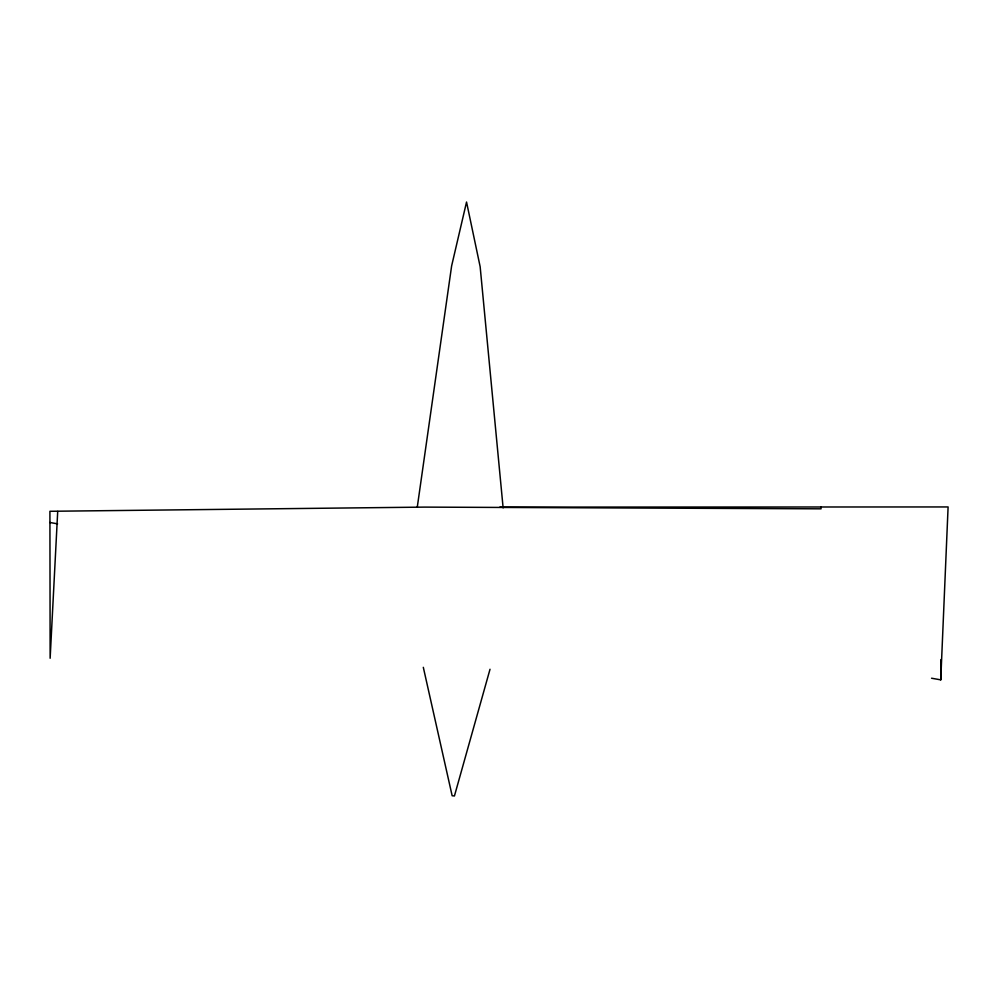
<?xml version="1.0" encoding="UTF-8"?>
<svg xmlns="http://www.w3.org/2000/svg" width="998" height="998" viewBox="0 0 998 998"><rect width="100%" height="100%" fill="white"/><g stroke="black" fill="none" stroke-linecap="round" stroke-linejoin="round"><path stroke-width="1.5" d="M57.709 511.425L50.137 658.268L49.912 511.288L424.574 507.109L821.042 508.83L821.03 506.984M931.558 678.228L940.752 679.85L940.889 659.603M940.752 679.85L948.1 506.947L499.861 507.109M417.289 507.071L451.632 265.892L466.54 202.033L480.15 266.703L503.129 507.907M490.018 669.259L454.439 795.967L452.144 795.743L423.314 667.325M49.9 522.49L57.572 523.85"/></g></svg>
